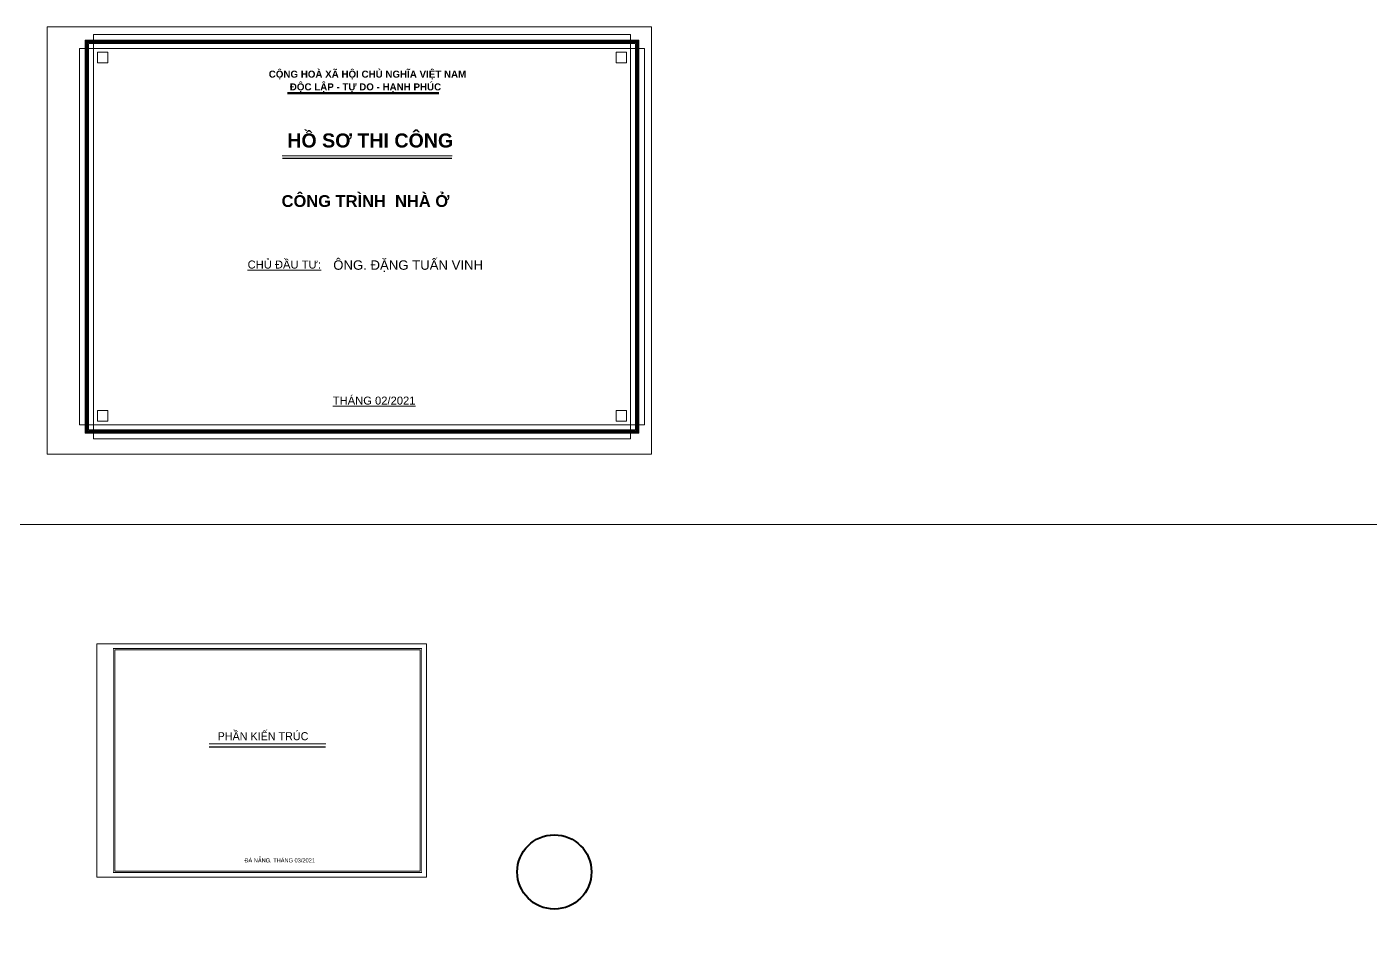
# Model space of a CAD drawing. Header units: inches. Extents: x 921646 to 2157952, y -92667 to 262089.
# Drawn here: x 1940542 to 2013164, y 213135 to 262089 of the extents above; entities that cross this region are included whole.
import ezdxf

# ---------------------------------------------------------------- set-up
doc = ezdxf.new("R2010")
doc.units = ezdxf.units.IN
doc.header["$MEASUREMENT"] = 0
doc.layers.get('DEFPOINTS').update_dxf_attribs({"lineweight": 9})
for name, color, linetype, lineweight in [('13-VATDUNG', 104, 'Continuous', 13), ('15 TEXT', 134, 'Continuous', 15), ('Cp Net Thep 0.40', 2, 'Continuous', 40), ('dim', 252, 'Continuous', 9), ('EKE--05', 4, 'Continuous', 5), ('EKE-03', 7, 'Continuous', 5), ('Text', 7, 'Continuous', 9), ('Tuong 5.0', 1, 'Continuous', 50)]:
    doc.layers.add(name, color=color, linetype=linetype, lineweight=lineweight)
doc.styles.add('HOA', font='VHBLACK.TTF', dxfattribs={"height": 500})
doc.styles.add('IN', font='VHARIAL.TTF')
doc.styles.add('pHUONG', font='VHARIALN.TTF', dxfattribs={"height": 275})
doc.styles.add('VNARIAL', font='VHARIALB.TTF')
doc.styles.add('VNARIALH', font='VHARIALB.TTF')

# ---------------------------------------------------------------- blocks, each defined once
blk = doc.blocks.new('khuntg nt')
at = {"layer": 'dim', "color": 13}
for p, q in [((352238, 123000), (352238, 144878)), ((381262, 144878), (352238, 144878)), ((381262, 123000), (381262, 144878)), ((351475, 123764), (351475, 144115)), ((382026, 144115), (351475, 144115)), ((382026, 123764), (382026, 144115)), ((382026, 123764), (351475, 123764)), ((381262, 123000), (352238, 123000))]:
    blk.add_line(p, q, dxfattribs=at)
at = {"layer": 'dim'}
blk.add_lwpolyline([(349738, 122184), (349738, 145284), (382408, 145284), (382408, 122184), (349738, 122184)], close=True, dxfattribs=at)
at = {"layer": 'dim', "color": 13}
for points in [[(351780, 144573), (381720, 144573), (381720, 123305), (351780, 123305)], [(351971, 144382), (381529, 144382), (381529, 123496), (351971, 123496)], [(352443, 143909), (353016, 143909), (353016, 143337), (352443, 143337)], [(381057, 143909), (380484, 143909), (380484, 143337), (381057, 143337)], [(352443, 123969), (353016, 123969), (353016, 124542), (352443, 124542)], [(381057, 123969), (380484, 123969), (380484, 124542), (381057, 124542)]]:
    blk.add_lwpolyline(points, close=True, dxfattribs=at)
at = {"layer": 'dim', "color": 13, "const_width": 115}
blk.add_lwpolyline([(351875, 144477), (381625, 144477), (381625, 123401), (351875, 123401)], close=True, dxfattribs=at)

msp = doc.modelspace()

# ---------------------------------------------------------------- linework, layer by layer
at = {"layer": '13-VATDUNG'}
msp.add_lwpolyline([(1902562.9, 235170.1), (2106353.6, 235170.1), (2106353.6, -92666.8), (1902562.9, -92666.8)], close=True, dxfattribs=at)
at = {"layer": 'Cp Net Thep 0.40'}
msp.add_circle((1969060.7, 216390.9), 2007.1, dxfattribs=at)
at = {"layer": 'DEFPOINTS'}
msp.add_lwpolyline([(1944329.6, 228725.1), (1944329.6, 216105.9), (1962141.4, 216105.9), (1962141.4, 228725.1)], close=True, dxfattribs=at)
at = {"layer": 'DEFPOINTS', "flags": 128}
msp.add_lwpolyline([(1944329.6, 228725.1), (1944329.6, 216105.9), (1962141.4, 216105.9), (1962141.4, 228725.1)], close=True, dxfattribs=at)
at = {"layer": 'EKE--05', "const_width": 44.3}
msp.add_lwpolyline([(1945216.2, 228469.6), (1945216.2, 216361.4), (1961885.9, 216361.4), (1961885.9, 228469.6)], close=True, dxfattribs=at)
at = {"layer": 'EKE--05', "const_width": 70.8}
msp.add_lwpolyline([(1950396.5, 223148.7), (1956705.6, 223148.7)], dxfattribs=at)
at = {"layer": 'EKE-03'}
msp.add_line((1950396.5, 223317.3), (1956705.6, 223317.3), dxfattribs=at)
msp.add_lwpolyline([(1945291.8, 228394), (1945291.8, 216437), (1961810.3, 216437), (1961810.3, 228394)], close=True, dxfattribs=at)
at = {"layer": 'Text'}
msp.add_line((1954349.9, 255118.1), (1963530.6, 255118.1), dxfattribs=at)
at = {"layer": 'Text', "const_width": 75.9}
msp.add_lwpolyline([(1954349.9, 254986.7), (1963522.3, 254986.7)], dxfattribs=at)
at = {"layer": 'Tuong 5.0', "linetype": 'Continuous', "ltscale": 100}
msp.add_line((1954628.1, 258498.1), (1962814.1, 258498.1), dxfattribs=at)

# ---------------------------------------------------------------- block references
at = {"layer": 'dim'}
msp.add_blockref('khuntg nt', (1591910.3, 116805.5), dxfattribs=at)

# ---------------------------------------------------------------- texts
at = {"layer": '15 TEXT', "color": 9, "style": 'HOA'}
msp.add_text('PHÇN KIÕN TRóC', height=434.604, dxfattribs=at).set_placement((1950855.5, 223513.1))
at = {"layer": '15 TEXT', "style": 'pHUONG'}
msp.add_text('®µ n½ng, th¸ng 03/2021', height=222.82, dxfattribs=at).set_placement((1952302.8, 216906.3))
at = {"layer": 'Text', "color": 3, "lineweight": 100}
for s, height, style, p in [('céng hoµ x· héi chñ nghÜa viÖt nam', 377.904, 'VNARIALH', (1953620.7, 259342.9)), ('®éc lËp - tù do - h¹nh phóc', 377.904, 'VNARIALH', (1954759.4, 258655.8)), ('Hå S¥ THI C¤NG', 758.944, 'VNARIAL', (1954620, 255565.1)), ('c«ng tr×nh  nhµ ë ', 637.513, 'VNARIAL', (1954314.1, 252350.6))]:
    msp.add_text(s, height=height, dxfattribs=dict(at, style=style)).set_placement(p)
at = {"layer": 'Text', "color": 3, "linetype": 'Continuous', "ltscale": 100, "style": 'IN'}
for s, height, p in [('%%Uchñ ®Çu t\xad:', 432.775, (1952476.4, 249019.8)), ('«ng. §ÆNG TUÊN VINH', 509.147, (1957106.2, 248953.6)), ('%%UTH¸NG 02/2021', 432.775, (1957082.3, 241662.1))]:
    msp.add_text(s, height=height, dxfattribs=at).set_placement(p)

doc.saveas('drawing.dxf')
